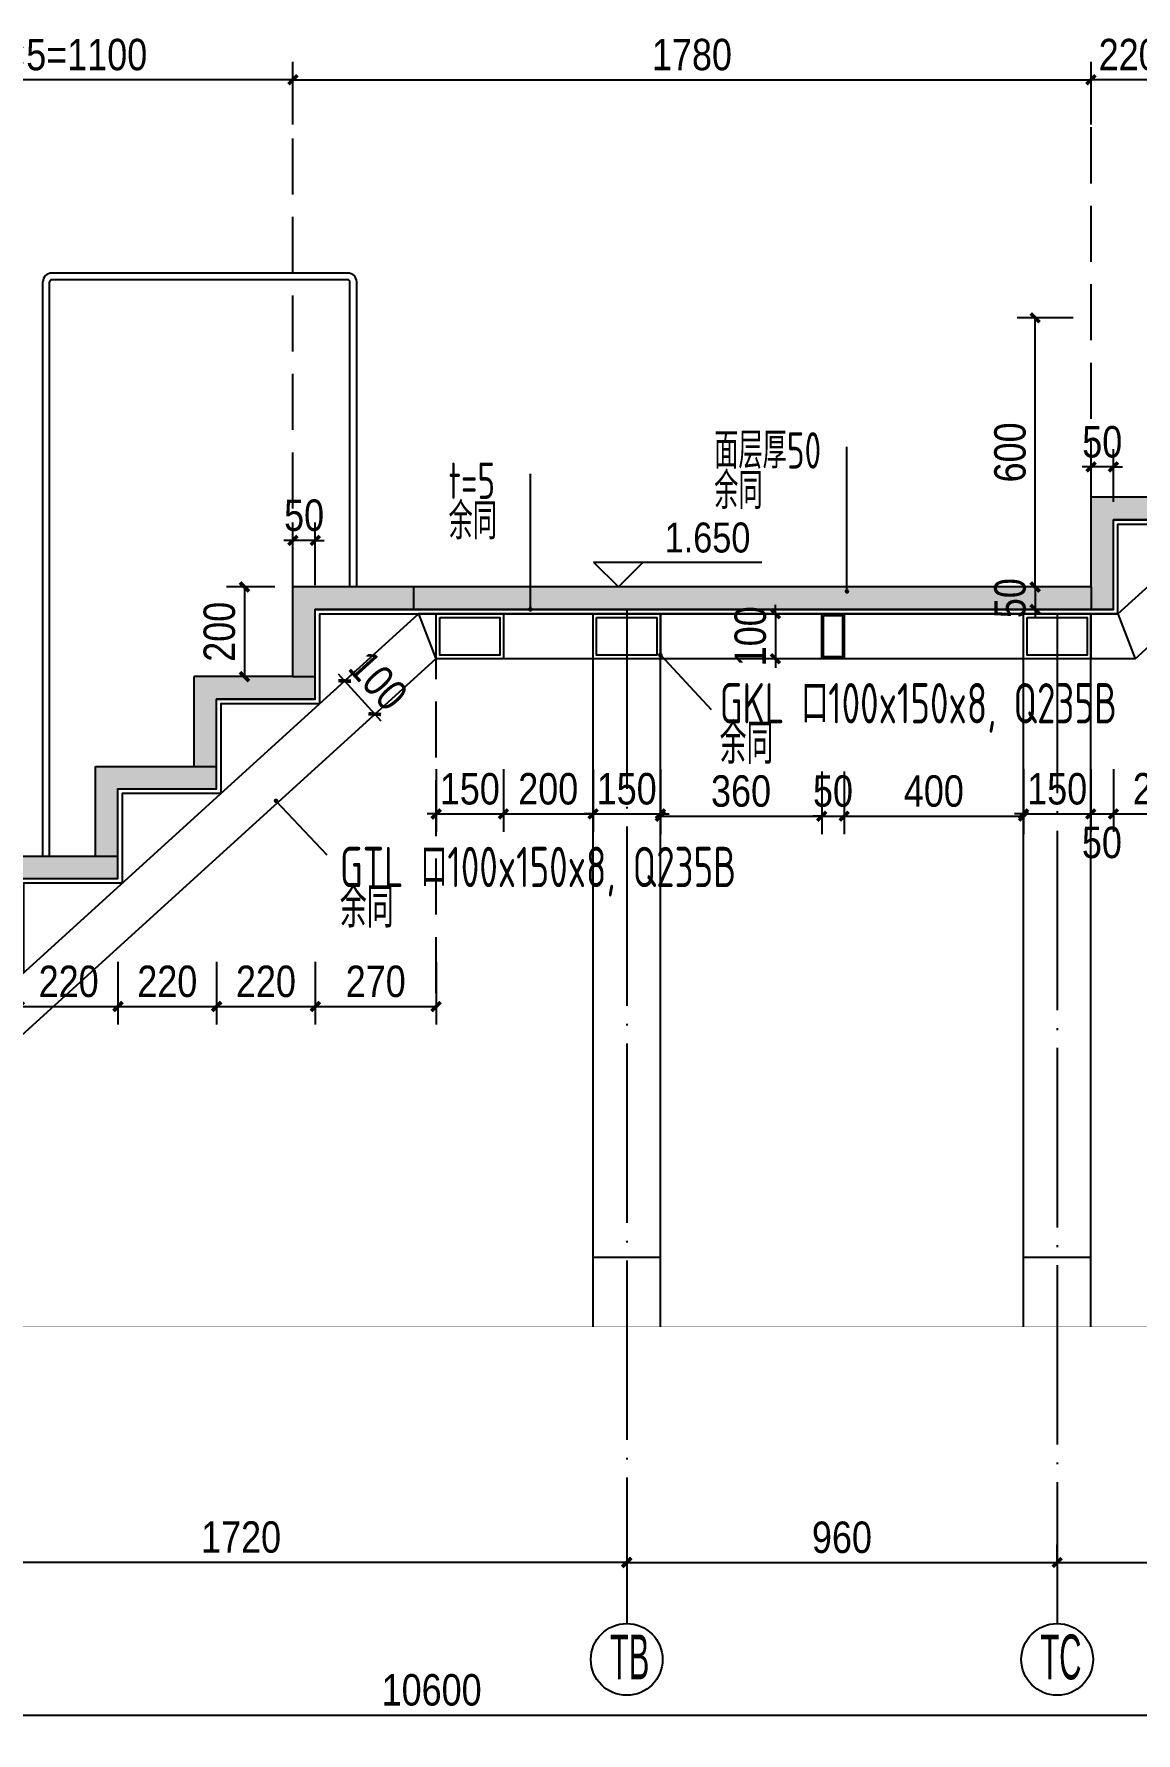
# Model space of a CAD drawing. Extents: x -40040 to 35635, y -182662 to -38118.
# Drawn here: x -2280 to 178, y -145521 to -141733 of the extents above; entities that cross this region are included whole.
import ezdxf

# ---------------------------------------------------------------- set-up
doc = ezdxf.new("R2010")
doc.units = 0
doc.header["$LTSCALE"] = 1000
doc.header["$MEASUREMENT"] = 0
doc.linetypes.add('DASH', pattern=[0.35, 0.25, -0.1])
doc.linetypes.add('DOTE', pattern=[2.42, 2, -0.2, 0.02, -0.2])
for name, color, linetype in [('A-ANNO-DIMS', 6, 'Continuous'), ('A-ANNO-NOTE', 4, 'Continuous'), ('A-DETL-144', 144, 'Continuous'), ('A-DETL-42', 42, 'Continuous'), ('A-FLOR-HRAL', 42, 'Continuous'), ('A-FURN-PATT-251', 251, 'Continuous'), ('A-SECT-005', 5, 'Continuous'), ('AXIS', 3, 'Continuous'), ('GL', 131, 'Continuous'), ('JC', 7, 'Continuous'), ('核对', 2, 'Continuous')]:
    doc.layers.add(name, color=color, linetype=linetype)
doc.styles.add('DIM_T3', font='ARIALN.TTF')
doc.styles.add('EN', font='ARIALN.TTF')
doc.styles.get("Standard").update_dxf_attribs({"font": 'tssdengs.shx', "width": 0.7, "bigfont": 'tssdchn.shx'})
doc.dimstyles.new('_TCH_ARCH&&20', dxfattribs={"dimtxt": 70, "dimasz": 20, "dimexe": 40, "dimexo": 40, "dimgap": 20, "dimtad": 1, "dimdec": 0, "dimzin": 0, "dimdsep": 46, "dimtxsty": 'DIM_T3', "dimblk": 'ARCHTICK', "dimcen": 0.09, "dimclrd": 6, "dimclre": 6, "dimclrt": 6, "dimazin": 2, "dimtfac": 1, "dimtdec": 0, "dimtix": 1, "dimtmove": 2, "dimatfit": 3, "dimfxl": 100, "dimfxlon": 1, "dimtolj": 1, "dimtzin": 0, "dimarcsym": 0})

# ---------------------------------------------------------------- blocks, each defined once
blk = doc.blocks.new('TAG-PLAN-ELEV')
blk.add_line((-1.66, 0), (9.6, 0))
for points in [[(-1.66, 0), (0, -1.66), (1.66, 0)], [(1.66, -1.66), (-1.66, -1.66)]]:
    blk.add_lwpolyline(points)
at = {"style": 'EN'}
for tag, p in [('LEVEL', (2.45, 0.65)), ('NAME', (2.45, -2.51))]:
    blk.add_attdef(tag, p, '', height=2, dxfattribs=at)
blk = doc.blocks.new('GL')
at = {"layer": 'GL'}
for points in [[(3983.1, -143039), (4133.1, -143039), (4133.1, -143139), (3983.1, -143139)], [(3991.1, -143047), (4125.1, -143047), (4125.1, -143131), (3991.1, -143131)]]:
    blk.add_lwpolyline(points, close=True, dxfattribs=at)
blk = doc.blocks.new('GL2')
at = {"layer": 'GL'}
for points in [[(4852.3, -142417), (4902.3, -142417), (4902.3, -142517), (4852.3, -142517)], [(4856.3, -142421), (4898.3, -142421), (4898.3, -142513), (4856.3, -142513)]]:
    blk.add_lwpolyline(points, close=True, dxfattribs=at)
blk = doc.blocks.new('_ArchTick')
at = {"color": 0, "linetype": 'ByBlock', "const_width": 0.4}
blk.add_lwpolyline([(-0.5, -0.5), (0.5, 0.5)], dxfattribs=at)
blk = doc.blocks.new('*D467')
at = {"layer": 'Defpoints', "color": 0, "transparency": 16777216}
for p in [(-2678.1, -144890.9), (-958.1, -144890.9), (-958.1, -145140.4)]:
    blk.add_point(p, dxfattribs=at)
at = {"layer": '核对', "color": 6, "lineweight": -2, "transparency": 16777216}
for p, q in [((-2678.1, -145040.4), (-2678.1, -145180.4)), ((-958.1, -145040.4), (-958.1, -145180.4)), ((-2678.1, -145140.4), (-958.1, -145140.4))]:
    blk.add_line(p, q, dxfattribs=at)
at = {"layer": '核对', "color": 6, "lineweight": -2, "transparency": 16777216, "xscale": 20, "yscale": 20, "zscale": 20, "rotation": 180}
blk.add_blockref('_ArchTick', (-2678.1, -145140.4), dxfattribs=at)
at = {"layer": '核对', "color": 6, "lineweight": -2, "transparency": 16777216, "xscale": 20, "yscale": 20, "zscale": 20}
blk.add_blockref('_ArchTick', (-958.1, -145140.4), dxfattribs=at)
at = {"layer": '核对', "color": 6, "transparency": 16777216, "insert": (-1818.1, -145084.7), "char_height": 70, "attachment_point": 5, "style": 'DIM_T3'}
blk.add_mtext('\\A1;1720', dxfattribs=at)
blk = doc.blocks.new('*D468')
at = {"layer": 'Defpoints', "color": 0, "transparency": 16777216}
for p in [(-958.1, -144792.4), (1.9, -145141), (1.9, -145141)]:
    blk.add_point(p, dxfattribs=at)
at = {"layer": '核对', "color": 6, "lineweight": -2, "transparency": 16777216}
for p, q in [((-958.1, -145041), (-958.1, -145181)), ((1.9, -145141), (1.9, -145101)), ((-958.1, -145141), (1.9, -145141))]:
    blk.add_line(p, q, dxfattribs=at)
at = {"layer": '核对', "color": 6, "lineweight": -2, "transparency": 16777216, "xscale": 20, "yscale": 20, "zscale": 20, "rotation": 180}
blk.add_blockref('_ArchTick', (-958.1, -145141), dxfattribs=at)
at = {"layer": '核对', "color": 6, "lineweight": -2, "transparency": 16777216, "xscale": 20, "yscale": 20, "zscale": 20}
blk.add_blockref('_ArchTick', (1.9, -145141), dxfattribs=at)
at = {"layer": '核对', "color": 6, "transparency": 16777216, "insert": (-478.1, -145085.3), "char_height": 70, "attachment_point": 5, "style": 'DIM_T3'}
blk.add_mtext('\\A1;960', dxfattribs=at)
blk = doc.blocks.new('*D469')
at = {"layer": 'Defpoints', "color": 0, "transparency": 16777216}
for p in [(1.9, -145141), (961.9, -145137), (961.9, -145141)]:
    blk.add_point(p, dxfattribs=at)
at = {"layer": '核对', "color": 6, "lineweight": -2, "transparency": 16777216}
for p, q in [((1.9, -145141), (1.9, -145101)), ((1.9, -145141), (961.9, -145141)), ((961.9, -145141), (961.9, -145181))]:
    blk.add_line(p, q, dxfattribs=at)
at = {"layer": '核对', "color": 6, "lineweight": -2, "transparency": 16777216, "xscale": 20, "yscale": 20, "zscale": 20, "rotation": 180}
blk.add_blockref('_ArchTick', (1.9, -145141), dxfattribs=at)
at = {"layer": '核对', "color": 6, "lineweight": -2, "transparency": 16777216, "xscale": 20, "yscale": 20, "zscale": 20}
blk.add_blockref('_ArchTick', (961.9, -145141), dxfattribs=at)
at = {"layer": '核对', "color": 6, "transparency": 16777216, "insert": (481.9, -145085.3), "char_height": 70, "attachment_point": 5, "style": 'DIM_T3'}
blk.add_mtext('\\A1;960', dxfattribs=at)
blk = doc.blocks.new('*D474')
at = {"layer": 'Defpoints', "color": 0, "transparency": 16777216}
for p in [(-6693.1, -144465.7), (3906.9, -144465.7), (3906.9, -145481.3)]:
    blk.add_point(p, dxfattribs=at)
at = {"layer": '核对', "color": 6, "lineweight": -2, "transparency": 16777216}
for p, q in [((-6693.1, -145381.3), (-6693.1, -145521.3)), ((3906.9, -145381.3), (3906.9, -145521.3)), ((-6693.1, -145481.3), (3906.9, -145481.3))]:
    blk.add_line(p, q, dxfattribs=at)
at = {"layer": '核对', "color": 6, "lineweight": -2, "transparency": 16777216, "xscale": 20, "yscale": 20, "zscale": 20, "rotation": 180}
blk.add_blockref('_ArchTick', (-6693.1, -145481.3), dxfattribs=at)
at = {"layer": '核对', "color": 6, "lineweight": -2, "transparency": 16777216, "xscale": 20, "yscale": 20, "zscale": 20}
blk.add_blockref('_ArchTick', (3906.9, -145481.3), dxfattribs=at)
at = {"layer": '核对', "color": 6, "transparency": 16777216, "insert": (-1393.1, -145425.5), "char_height": 70, "attachment_point": 5, "style": 'DIM_T3'}
blk.add_mtext('\\A1;10600', dxfattribs=at)
blk = doc.blocks.new('*D477')
at = {"layer": 'Defpoints', "color": 0, "transparency": 16777216}
for p in [(-2802.6, -141834.7), (-2802.6, -142965.7), (-1702.6, -142965.7)]:
    blk.add_point(p, dxfattribs=at)
at = {"layer": '核对', "color": 6, "lineweight": -2, "transparency": 16777216}
for p, q in [((-2802.6, -141934.7), (-2802.6, -141794.7)), ((-1702.6, -141934.7), (-1702.6, -141794.7)), ((-1702.6, -141834.7), (-2802.6, -141834.7))]:
    blk.add_line(p, q, dxfattribs=at)
at = {"layer": '核对', "color": 6, "lineweight": -2, "transparency": 16777216, "xscale": 20, "yscale": 20, "zscale": 20, "rotation": 180}
blk.add_blockref('_ArchTick', (-2802.6, -141834.7), dxfattribs=at)
at = {"layer": '核对', "color": 6, "lineweight": -2, "transparency": 16777216, "xscale": 20, "yscale": 20, "zscale": 20}
blk.add_blockref('_ArchTick', (-1702.6, -141834.7), dxfattribs=at)
at = {"layer": '核对', "color": 6, "transparency": 16777216, "insert": (-2252.6, -141779), "char_height": 70, "attachment_point": 5, "style": 'DIM_T3'}
blk.add_mtext('\\A1;220×5=1100', dxfattribs=at)
blk = doc.blocks.new('*D478')
at = {"layer": 'Defpoints', "color": 0, "transparency": 16777216}
for p in [(77.4, -141834.7), (-1702.6, -142965.7), (77.4, -142965.7)]:
    blk.add_point(p, dxfattribs=at)
at = {"layer": '核对', "color": 6, "lineweight": -2, "transparency": 16777216}
for p, q in [((-1702.6, -141934.7), (-1702.6, -141794.7)), ((77.4, -141934.7), (77.4, -141794.7)), ((-1702.6, -141834.7), (77.4, -141834.7))]:
    blk.add_line(p, q, dxfattribs=at)
at = {"layer": '核对', "color": 6, "lineweight": -2, "transparency": 16777216, "xscale": 20, "yscale": 20, "zscale": 20, "rotation": 180}
blk.add_blockref('_ArchTick', (-1702.6, -141834.7), dxfattribs=at)
at = {"layer": '核对', "color": 6, "lineweight": -2, "transparency": 16777216, "xscale": 20, "yscale": 20, "zscale": 20}
blk.add_blockref('_ArchTick', (77.4, -141834.7), dxfattribs=at)
at = {"layer": '核对', "color": 6, "transparency": 16777216, "insert": (-812.6, -141779), "char_height": 70, "attachment_point": 5, "style": 'DIM_T3'}
blk.add_mtext('\\A1;1780', dxfattribs=at)
blk = doc.blocks.new('*D479')
at = {"layer": 'Defpoints', "color": 0, "transparency": 16777216}
for p in [(77.4, -141834.7), (517.4, -142365.7), (77.4, -142765.7)]:
    blk.add_point(p, dxfattribs=at)
at = {"layer": '核对', "color": 6, "lineweight": -2, "transparency": 16777216}
for p, q in [((77.4, -141934.7), (77.4, -141794.7)), ((517.4, -141934.7), (517.4, -141794.7)), ((517.4, -141834.7), (77.4, -141834.7))]:
    blk.add_line(p, q, dxfattribs=at)
at = {"layer": '核对', "color": 6, "lineweight": -2, "transparency": 16777216, "xscale": 20, "yscale": 20, "zscale": 20, "rotation": 180}
blk.add_blockref('_ArchTick', (77.4, -141834.7), dxfattribs=at)
at = {"layer": '核对', "color": 6, "lineweight": -2, "transparency": 16777216, "xscale": 20, "yscale": 20, "zscale": 20}
blk.add_blockref('_ArchTick', (517.4, -141834.7), dxfattribs=at)
at = {"layer": '核对', "color": 6, "transparency": 16777216, "insert": (297.4, -141779), "char_height": 70, "attachment_point": 5, "style": 'DIM_T3'}
blk.add_mtext('\\A1;220×2=440', dxfattribs=at)
blk = doc.blocks.new('*D483')
at = {"layer": 'Defpoints', "color": 0, "transparency": 16777216}
for p in [(-1642.6, -143225.7), (-1519.9, -143249.3), (-1575.3, -143299.7)]:
    blk.add_point(p, dxfattribs=at)
at = {"layer": '核对', "color": 6, "lineweight": -2, "transparency": 16777216}
for p, q in [((-1613, -143198.8), (-1557.6, -143148.4)), ((-1587.1, -143175.3), (-1600.6, -143160.5)), ((-1587.1, -143175.3), (-1519.9, -143249.3)), ((-1545.7, -143272.8), (-1490.3, -143222.4)), ((-1519.9, -143249.3), (-1506.4, -143264.1))]:
    blk.add_line(p, q, dxfattribs=at)
at = {"layer": '核对', "color": 6, "lineweight": -2, "transparency": 16777216, "xscale": 20, "yscale": 20, "zscale": 20}
for p, rotation in [((-1587.1, -143175.3), 312.2736890061016), ((-1519.9, -143249.3), 132.2736890061016)]:
    blk.add_blockref('_ArchTick', p, dxfattribs=dict(at, rotation=rotation))
at = {"layer": '核对', "color": 6, "transparency": 16777216, "insert": (-1512.3, -143174.8), "char_height": 70, "attachment_point": 5, "rotation": 312.2737, "style": 'DIM_T3'}
blk.add_mtext('\\A1;100', dxfattribs=at)
blk = doc.blocks.new('*D486')
at = {"layer": 'Defpoints', "color": 0, "transparency": 16777216}
for p in [(-473.1, -143025.7), (-626.5, -143125.7), (-473.1, -143125.7)]:
    blk.add_point(p, dxfattribs=at)
at = {"layer": '核对', "color": 6, "lineweight": -2, "transparency": 16777216}
for p, q in [((-626.5, -143025.7), (-626.5, -143005.7)), ((-526.5, -143025.7), (-666.5, -143025.7)), ((-626.5, -143025.7), (-626.5, -143125.7)), ((-526.5, -143125.7), (-666.5, -143125.7)), ((-626.5, -143125.7), (-626.5, -143145.7))]:
    blk.add_line(p, q, dxfattribs=at)
at = {"layer": '核对', "color": 6, "lineweight": -2, "transparency": 16777216, "xscale": 20, "yscale": 20, "zscale": 20}
for p, rotation in [((-626.5, -143025.7), 270), ((-626.5, -143125.7), 90)]:
    blk.add_blockref('_ArchTick', p, dxfattribs=dict(at, rotation=rotation))
at = {"layer": '核对', "color": 6, "transparency": 16777216, "insert": (-682.2, -143075.7), "char_height": 70, "attachment_point": 5, "rotation": 90, "style": 'DIM_T3'}
blk.add_mtext('\\A1;100', dxfattribs=at)
blk = doc.blocks.new('*D490')
at = {"layer": 'Defpoints', "color": 0, "transparency": 16777216}
for p in [(-2993.7, -142965.7), (-1702.6, -142965.7), (-2802.6, -143965.7)]:
    blk.add_point(p, dxfattribs=at)
at = {"layer": '核对', "color": 6, "lineweight": -2, "transparency": 16777216}
for p, q in [((-2893.7, -142965.7), (-3033.7, -142965.7)), ((-2993.7, -143965.7), (-2993.7, -142965.7)), ((-2893.7, -143965.7), (-3033.7, -143965.7))]:
    blk.add_line(p, q, dxfattribs=at)
at = {"layer": '核对', "color": 6, "lineweight": -2, "transparency": 16777216, "xscale": 20, "yscale": 20, "zscale": 20}
for p, rotation in [((-2993.7, -142965.7), 90), ((-2993.7, -143965.7), 270)]:
    blk.add_blockref('_ArchTick', p, dxfattribs=dict(at, rotation=rotation))
at = {"layer": '核对', "color": 6, "transparency": 16777216, "insert": (-3049.5, -143465.7), "char_height": 70, "attachment_point": 5, "rotation": 90, "style": 'DIM_T3'}
blk.add_mtext('\\A1;1000', dxfattribs=at)
blk = doc.blocks.new('*D494')
at = {"layer": 'Defpoints', "color": 0, "transparency": 16777216}
for p in [(-2092.6, -143615.7), (-2312.6, -143815.7), (-2092.6, -143901.3)]:
    blk.add_point(p, dxfattribs=at)
at = {"layer": '核对', "color": 6, "lineweight": -2, "transparency": 16777216}
for p, q in [((-2092.6, -143801.3), (-2092.6, -143941.3)), ((-2312.6, -143855.7), (-2312.6, -143941.3)), ((-2312.6, -143901.3), (-2092.6, -143901.3))]:
    blk.add_line(p, q, dxfattribs=at)
at = {"layer": '核对', "color": 6, "lineweight": -2, "transparency": 16777216, "xscale": 20, "yscale": 20, "zscale": 20, "rotation": 180}
blk.add_blockref('_ArchTick', (-2312.6, -143901.3), dxfattribs=at)
at = {"layer": '核对', "color": 6, "lineweight": -2, "transparency": 16777216, "xscale": 20, "yscale": 20, "zscale": 20}
blk.add_blockref('_ArchTick', (-2092.6, -143901.3), dxfattribs=at)
at = {"layer": '核对', "color": 6, "transparency": 16777216, "insert": (-2202.6, -143845.6), "char_height": 70, "attachment_point": 5, "style": 'DIM_T3'}
blk.add_mtext('\\A1;220', dxfattribs=at)
blk = doc.blocks.new('*D495')
at = {"layer": 'Defpoints', "color": 0, "transparency": 16777216}
for p in [(-1872.6, -143415.7), (-2092.6, -143615.7), (-1872.6, -143901.3)]:
    blk.add_point(p, dxfattribs=at)
at = {"layer": '核对', "color": 6, "lineweight": -2, "transparency": 16777216}
for p, q in [((-2092.6, -143801.3), (-2092.6, -143941.3)), ((-1872.6, -143801.3), (-1872.6, -143941.3)), ((-2092.6, -143901.3), (-1872.6, -143901.3))]:
    blk.add_line(p, q, dxfattribs=at)
at = {"layer": '核对', "color": 6, "lineweight": -2, "transparency": 16777216, "xscale": 20, "yscale": 20, "zscale": 20, "rotation": 180}
blk.add_blockref('_ArchTick', (-2092.6, -143901.3), dxfattribs=at)
at = {"layer": '核对', "color": 6, "lineweight": -2, "transparency": 16777216, "xscale": 20, "yscale": 20, "zscale": 20}
blk.add_blockref('_ArchTick', (-1872.6, -143901.3), dxfattribs=at)
at = {"layer": '核对', "color": 6, "transparency": 16777216, "insert": (-1982.6, -143845.6), "char_height": 70, "attachment_point": 5, "style": 'DIM_T3'}
blk.add_mtext('\\A1;220', dxfattribs=at)
blk = doc.blocks.new('*D496')
at = {"layer": 'Defpoints', "color": 0, "transparency": 16777216}
for p in [(-1652.6, -143215.7), (-1872.6, -143415.7), (-1652.6, -143901.3)]:
    blk.add_point(p, dxfattribs=at)
at = {"layer": '核对', "color": 6, "lineweight": -2, "transparency": 16777216}
for p, q in [((-1872.6, -143801.3), (-1872.6, -143941.3)), ((-1652.6, -143801.3), (-1652.6, -143941.3)), ((-1872.6, -143901.3), (-1652.6, -143901.3))]:
    blk.add_line(p, q, dxfattribs=at)
at = {"layer": '核对', "color": 6, "lineweight": -2, "transparency": 16777216, "xscale": 20, "yscale": 20, "zscale": 20, "rotation": 180}
blk.add_blockref('_ArchTick', (-1872.6, -143901.3), dxfattribs=at)
at = {"layer": '核对', "color": 6, "lineweight": -2, "transparency": 16777216, "xscale": 20, "yscale": 20, "zscale": 20}
blk.add_blockref('_ArchTick', (-1652.6, -143901.3), dxfattribs=at)
at = {"layer": '核对', "color": 6, "transparency": 16777216, "insert": (-1762.6, -143845.6), "char_height": 70, "attachment_point": 5, "style": 'DIM_T3'}
blk.add_mtext('\\A1;220', dxfattribs=at)
blk = doc.blocks.new('*D497')
at = {"layer": 'Defpoints', "color": 0, "transparency": 16777216}
for p in [(-1652.6, -143015.7), (-1383.1, -143025.7), (-1383.1, -143901.3)]:
    blk.add_point(p, dxfattribs=at)
at = {"layer": '核对', "color": 6, "lineweight": -2, "transparency": 16777216}
for p, q in [((-1652.6, -143801.3), (-1652.6, -143941.3)), ((-1383.1, -143801.3), (-1383.1, -143941.3)), ((-1652.6, -143901.3), (-1383.1, -143901.3))]:
    blk.add_line(p, q, dxfattribs=at)
at = {"layer": '核对', "color": 6, "lineweight": -2, "transparency": 16777216, "xscale": 20, "yscale": 20, "zscale": 20, "rotation": 180}
blk.add_blockref('_ArchTick', (-1652.6, -143901.3), dxfattribs=at)
at = {"layer": '核对', "color": 6, "lineweight": -2, "transparency": 16777216, "xscale": 20, "yscale": 20, "zscale": 20}
blk.add_blockref('_ArchTick', (-1383.1, -143901.3), dxfattribs=at)
at = {"layer": '核对', "color": 6, "transparency": 16777216, "insert": (-1517.8, -143845.6), "char_height": 70, "attachment_point": 5, "style": 'DIM_T3'}
blk.add_mtext('\\A1;270', dxfattribs=at)
blk = doc.blocks.new('*D499')
at = {"layer": 'Defpoints', "color": 0, "transparency": 16777216}
for p in [(-1702.6, -142965.7), (-1810.5, -143165.7), (-1702.6, -143165.7)]:
    blk.add_point(p, dxfattribs=at)
at = {"layer": '核对', "color": 6, "lineweight": -2, "transparency": 16777216}
for p, q in [((-1742.6, -142965.7), (-1850.5, -142965.7)), ((-1810.5, -142965.7), (-1810.5, -143165.7)), ((-1742.6, -143165.7), (-1850.5, -143165.7))]:
    blk.add_line(p, q, dxfattribs=at)
at = {"layer": '核对', "color": 6, "lineweight": -2, "transparency": 16777216, "xscale": 20, "yscale": 20, "zscale": 20}
for p, rotation in [((-1810.5, -142965.7), 90), ((-1810.5, -143165.7), 270)]:
    blk.add_blockref('_ArchTick', p, dxfattribs=dict(at, rotation=rotation))
at = {"layer": '核对', "color": 6, "transparency": 16777216, "insert": (-1866.2, -143065.7), "char_height": 70, "attachment_point": 5, "rotation": 90, "style": 'DIM_T3'}
blk.add_mtext('\\A1;200', dxfattribs=at)
blk = doc.blocks.new('*D500')
at = {"layer": 'Defpoints', "color": 0, "transparency": 16777216}
for p in [(-1702.6, -142861.9), (-1702.6, -143015.7), (-1652.6, -143015.7)]:
    blk.add_point(p, dxfattribs=at)
at = {"layer": '核对', "color": 6, "lineweight": -2, "transparency": 16777216}
for p, q in [((-1702.6, -142961.9), (-1702.6, -142821.9)), ((-1652.6, -142961.9), (-1652.6, -142821.9)), ((-1702.6, -142861.9), (-1722.6, -142861.9)), ((-1652.6, -142861.9), (-1702.6, -142861.9)), ((-1652.6, -142861.9), (-1632.6, -142861.9))]:
    blk.add_line(p, q, dxfattribs=at)
at = {"layer": '核对', "color": 6, "lineweight": -2, "transparency": 16777216, "xscale": 20, "yscale": 20, "zscale": 20}
blk.add_blockref('_ArchTick', (-1702.6, -142861.9), dxfattribs=at)
at = {"layer": '核对', "color": 6, "lineweight": -2, "transparency": 16777216, "xscale": 20, "yscale": 20, "zscale": 20, "rotation": 180}
blk.add_blockref('_ArchTick', (-1652.6, -142861.9), dxfattribs=at)
at = {"layer": '核对', "color": 6, "transparency": 16777216, "insert": (-1677.6, -142806.2), "char_height": 70, "attachment_point": 5, "style": 'DIM_T3'}
blk.add_mtext('\\A1;50', dxfattribs=at)
blk = doc.blocks.new('*D501')
at = {"layer": 'Defpoints', "color": 0, "transparency": 16777216}
for p in [(77.4, -142698.2), (77.4, -142815.7), (127.4, -142815.7)]:
    blk.add_point(p, dxfattribs=at)
at = {"layer": '核对', "color": 6, "lineweight": -2, "transparency": 16777216}
for p, q in [((77.4, -142775.7), (77.4, -142658.2)), ((127.4, -142775.7), (127.4, -142658.2)), ((77.4, -142698.2), (57.4, -142698.2)), ((127.4, -142698.2), (77.4, -142698.2)), ((127.4, -142698.2), (147.4, -142698.2))]:
    blk.add_line(p, q, dxfattribs=at)
at = {"layer": '核对', "color": 6, "lineweight": -2, "transparency": 16777216, "xscale": 20, "yscale": 20, "zscale": 20}
blk.add_blockref('_ArchTick', (77.4, -142698.2), dxfattribs=at)
at = {"layer": '核对', "color": 6, "lineweight": -2, "transparency": 16777216, "xscale": 20, "yscale": 20, "zscale": 20, "rotation": 180}
blk.add_blockref('_ArchTick', (127.4, -142698.2), dxfattribs=at)
at = {"layer": '核对', "color": 6, "transparency": 16777216, "insert": (102.4, -142642.5), "char_height": 70, "attachment_point": 5, "style": 'DIM_T3'}
blk.add_mtext('\\A1;50', dxfattribs=at)
blk = doc.blocks.new('*D505')
at = {"layer": 'Defpoints', "color": 0, "transparency": 16777216}
for p in [(-47.3, -142365.7), (77.4, -142365.7), (77.4, -142965.7)]:
    blk.add_point(p, dxfattribs=at)
at = {"layer": '核对', "color": 6, "lineweight": -2, "transparency": 16777216}
for p, q in [((37.4, -142365.7), (-87.3, -142365.7)), ((-47.3, -142965.7), (-47.3, -142365.7)), ((37.4, -142965.7), (-87.3, -142965.7))]:
    blk.add_line(p, q, dxfattribs=at)
at = {"layer": '核对', "color": 6, "lineweight": -2, "transparency": 16777216, "xscale": 20, "yscale": 20, "zscale": 20}
for p, rotation in [((-47.3, -142365.7), 90), ((-47.3, -142965.7), 270)]:
    blk.add_blockref('_ArchTick', p, dxfattribs=dict(at, rotation=rotation))
at = {"layer": '核对', "color": 6, "transparency": 16777216, "insert": (-103, -142665.7), "char_height": 70, "attachment_point": 5, "rotation": 90, "style": 'DIM_T3'}
blk.add_mtext('\\A1;600', dxfattribs=at)
blk = doc.blocks.new('*D506')
at = {"layer": 'Defpoints', "color": 0, "transparency": 16777216}
for p in [(77.4, -142965.7), (-47.3, -143015.7), (77.4, -143015.7)]:
    blk.add_point(p, dxfattribs=at)
at = {"layer": '核对', "color": 6, "lineweight": -2, "transparency": 16777216}
for p, q in [((37.4, -142965.7), (-87.3, -142965.7)), ((-47.3, -142965.7), (-47.3, -142945.7)), ((-47.3, -142965.7), (-47.3, -143015.7)), ((37.4, -143015.7), (-87.3, -143015.7)), ((-47.3, -143015.7), (-47.3, -143035.7))]:
    blk.add_line(p, q, dxfattribs=at)
at = {"layer": '核对', "color": 6, "lineweight": -2, "transparency": 16777216, "xscale": 20, "yscale": 20, "zscale": 20}
for p, rotation in [((-47.3, -142965.7), 270), ((-47.3, -143015.7), 90)]:
    blk.add_blockref('_ArchTick', p, dxfattribs=dict(at, rotation=rotation))
at = {"layer": '核对', "color": 6, "transparency": 16777216, "insert": (-103, -142990.7), "char_height": 70, "attachment_point": 5, "rotation": 90, "style": 'DIM_T3'}
blk.add_mtext('\\A1;50', dxfattribs=at)
blk = doc.blocks.new('*D511')
at = {"layer": 'Defpoints', "color": 0, "transparency": 16777216}
for p in [(-1382.9, -143125.7), (-1233.1, -143125.7), (-1233.1, -143471.9)]:
    blk.add_point(p, dxfattribs=at)
at = {"layer": '核对', "color": 6, "lineweight": -2, "transparency": 16777216}
for p, q in [((-1382.9, -143371.9), (-1382.9, -143511.9)), ((-1233.1, -143371.9), (-1233.1, -143511.9)), ((-1382.9, -143471.9), (-1402.9, -143471.9)), ((-1382.9, -143471.9), (-1233.1, -143471.9)), ((-1233.1, -143471.9), (-1213.1, -143471.9))]:
    blk.add_line(p, q, dxfattribs=at)
at = {"layer": '核对', "color": 6, "lineweight": -2, "transparency": 16777216, "xscale": 20, "yscale": 20, "zscale": 20}
blk.add_blockref('_ArchTick', (-1382.9, -143471.9), dxfattribs=at)
at = {"layer": '核对', "color": 6, "lineweight": -2, "transparency": 16777216, "xscale": 20, "yscale": 20, "zscale": 20, "rotation": 180}
blk.add_blockref('_ArchTick', (-1233.1, -143471.9), dxfattribs=at)
at = {"layer": '核对', "color": 6, "transparency": 16777216, "insert": (-1308, -143416.2), "char_height": 70, "attachment_point": 5, "style": 'DIM_T3'}
blk.add_mtext('\\A1;150', dxfattribs=at)
blk = doc.blocks.new('*D512')
at = {"layer": 'Defpoints', "color": 0, "transparency": 16777216}
for p in [(-1233.1, -143125.7), (-1033.1, -143125.7), (-1033.1, -143471.9)]:
    blk.add_point(p, dxfattribs=at)
at = {"layer": '核对', "color": 6, "lineweight": -2, "transparency": 16777216}
for p, q in [((-1233.1, -143371.9), (-1233.1, -143511.9)), ((-1033.1, -143371.9), (-1033.1, -143511.9)), ((-1233.1, -143471.9), (-1033.1, -143471.9))]:
    blk.add_line(p, q, dxfattribs=at)
at = {"layer": '核对', "color": 6, "lineweight": -2, "transparency": 16777216, "xscale": 20, "yscale": 20, "zscale": 20, "rotation": 180}
blk.add_blockref('_ArchTick', (-1233.1, -143471.9), dxfattribs=at)
at = {"layer": '核对', "color": 6, "lineweight": -2, "transparency": 16777216, "xscale": 20, "yscale": 20, "zscale": 20}
blk.add_blockref('_ArchTick', (-1033.1, -143471.9), dxfattribs=at)
at = {"layer": '核对', "color": 6, "transparency": 16777216, "insert": (-1133.1, -143416.2), "char_height": 70, "attachment_point": 5, "style": 'DIM_T3'}
blk.add_mtext('\\A1;200', dxfattribs=at)
blk = doc.blocks.new('*D513')
at = {"layer": 'Defpoints', "color": 0, "transparency": 16777216}
for p in [(-1033.1, -143121.1), (-883.1, -143125.7), (-883.1, -143471.9)]:
    blk.add_point(p, dxfattribs=at)
at = {"layer": '核对', "color": 6, "lineweight": -2, "transparency": 16777216}
for p, q in [((-1033.1, -143371.9), (-1033.1, -143511.9)), ((-883.1, -143371.9), (-883.1, -143511.9)), ((-1033.1, -143471.9), (-1053.1, -143471.9)), ((-1033.1, -143471.9), (-883.1, -143471.9)), ((-883.1, -143471.9), (-863.1, -143471.9))]:
    blk.add_line(p, q, dxfattribs=at)
at = {"layer": '核对', "color": 6, "lineweight": -2, "transparency": 16777216, "xscale": 20, "yscale": 20, "zscale": 20}
blk.add_blockref('_ArchTick', (-1033.1, -143471.9), dxfattribs=at)
at = {"layer": '核对', "color": 6, "lineweight": -2, "transparency": 16777216, "xscale": 20, "yscale": 20, "zscale": 20, "rotation": 180}
blk.add_blockref('_ArchTick', (-883.1, -143471.9), dxfattribs=at)
at = {"layer": '核对', "color": 6, "transparency": 16777216, "insert": (-958.1, -143416.2), "char_height": 70, "attachment_point": 5, "style": 'DIM_T3'}
blk.add_mtext('\\A1;150', dxfattribs=at)
blk = doc.blocks.new('*D514')
at = {"layer": 'Defpoints', "color": 0, "transparency": 16777216}
for p in [(-883.1, -143117.4), (-523.1, -143125.7), (-523.1, -143476.9)]:
    blk.add_point(p, dxfattribs=at)
at = {"layer": '核对', "color": 6, "lineweight": -2, "transparency": 16777216}
for p, q in [((-883.1, -143376.9), (-883.1, -143516.9)), ((-523.1, -143376.9), (-523.1, -143516.9)), ((-883.1, -143476.9), (-523.1, -143476.9))]:
    blk.add_line(p, q, dxfattribs=at)
at = {"layer": '核对', "color": 6, "lineweight": -2, "transparency": 16777216, "xscale": 20, "yscale": 20, "zscale": 20, "rotation": 180}
blk.add_blockref('_ArchTick', (-883.1, -143476.9), dxfattribs=at)
at = {"layer": '核对', "color": 6, "lineweight": -2, "transparency": 16777216, "xscale": 20, "yscale": 20, "zscale": 20}
blk.add_blockref('_ArchTick', (-523.1, -143476.9), dxfattribs=at)
at = {"layer": '核对', "color": 6, "transparency": 16777216, "insert": (-703.1, -143421.2), "char_height": 70, "attachment_point": 5, "style": 'DIM_T3'}
blk.add_mtext('\\A1;360', dxfattribs=at)
blk = doc.blocks.new('*D515')
at = {"layer": 'Defpoints', "color": 0, "transparency": 16777216}
for p in [(-523.1, -143125.7), (-473.1, -143125.7), (-473.1, -143476.9)]:
    blk.add_point(p, dxfattribs=at)
at = {"layer": '核对', "color": 6, "lineweight": -2, "transparency": 16777216}
for p, q in [((-523.1, -143376.9), (-523.1, -143516.9)), ((-473.1, -143376.9), (-473.1, -143516.9)), ((-523.1, -143476.9), (-543.1, -143476.9)), ((-523.1, -143476.9), (-473.1, -143476.9)), ((-473.1, -143476.9), (-453.1, -143476.9))]:
    blk.add_line(p, q, dxfattribs=at)
at = {"layer": '核对', "color": 6, "lineweight": -2, "transparency": 16777216, "xscale": 20, "yscale": 20, "zscale": 20}
blk.add_blockref('_ArchTick', (-523.1, -143476.9), dxfattribs=at)
at = {"layer": '核对', "color": 6, "lineweight": -2, "transparency": 16777216, "xscale": 20, "yscale": 20, "zscale": 20, "rotation": 180}
blk.add_blockref('_ArchTick', (-473.1, -143476.9), dxfattribs=at)
at = {"layer": '核对', "color": 6, "transparency": 16777216, "insert": (-498.1, -143421.2), "char_height": 70, "attachment_point": 5, "style": 'DIM_T3'}
blk.add_mtext('\\A1;50', dxfattribs=at)
blk = doc.blocks.new('*D516')
at = {"layer": 'Defpoints', "color": 0, "transparency": 16777216}
for p in [(-473.1, -143125.7), (-73.1, -143120.7), (-73.1, -143476.9)]:
    blk.add_point(p, dxfattribs=at)
at = {"layer": '核对', "color": 6, "lineweight": -2, "transparency": 16777216}
for p, q in [((-473.1, -143376.9), (-473.1, -143516.9)), ((-73.1, -143376.9), (-73.1, -143516.9)), ((-473.1, -143476.9), (-73.1, -143476.9))]:
    blk.add_line(p, q, dxfattribs=at)
at = {"layer": '核对', "color": 6, "lineweight": -2, "transparency": 16777216, "xscale": 20, "yscale": 20, "zscale": 20, "rotation": 180}
blk.add_blockref('_ArchTick', (-473.1, -143476.9), dxfattribs=at)
at = {"layer": '核对', "color": 6, "lineweight": -2, "transparency": 16777216, "xscale": 20, "yscale": 20, "zscale": 20}
blk.add_blockref('_ArchTick', (-73.1, -143476.9), dxfattribs=at)
at = {"layer": '核对', "color": 6, "transparency": 16777216, "insert": (-273.1, -143421.2), "char_height": 70, "attachment_point": 5, "style": 'DIM_T3'}
blk.add_mtext('\\A1;400', dxfattribs=at)
blk = doc.blocks.new('*D517')
at = {"layer": 'Defpoints', "color": 0, "transparency": 16777216}
for p in [(-73.1, -143120.7), (76.9, -143120.7), (76.9, -143471.9)]:
    blk.add_point(p, dxfattribs=at)
at = {"layer": '核对', "color": 6, "lineweight": -2, "transparency": 16777216}
for p, q in [((-73.1, -143371.9), (-73.1, -143511.9)), ((76.9, -143371.9), (76.9, -143511.9)), ((-73.1, -143471.9), (-93.1, -143471.9)), ((-73.1, -143471.9), (76.9, -143471.9)), ((76.9, -143471.9), (96.9, -143471.9))]:
    blk.add_line(p, q, dxfattribs=at)
at = {"layer": '核对', "color": 6, "lineweight": -2, "transparency": 16777216, "xscale": 20, "yscale": 20, "zscale": 20}
blk.add_blockref('_ArchTick', (-73.1, -143471.9), dxfattribs=at)
at = {"layer": '核对', "color": 6, "lineweight": -2, "transparency": 16777216, "xscale": 20, "yscale": 20, "zscale": 20, "rotation": 180}
blk.add_blockref('_ArchTick', (76.9, -143471.9), dxfattribs=at)
at = {"layer": '核对', "color": 6, "transparency": 16777216, "insert": (1.9, -143416.2), "char_height": 70, "attachment_point": 5, "style": 'DIM_T3'}
blk.add_mtext('\\A1;150', dxfattribs=at)
blk = doc.blocks.new('*D518')
at = {"layer": 'Defpoints', "color": 0, "transparency": 16777216}
for p in [(127.4, -143015.7), (76.9, -143120.7), (127.4, -143471.9)]:
    blk.add_point(p, dxfattribs=at)
at = {"layer": '核对', "color": 6, "lineweight": -2, "transparency": 16777216}
for p, q in [((76.9, -143371.9), (76.9, -143511.9)), ((127.4, -143371.9), (127.4, -143511.9)), ((76.9, -143471.9), (127.4, -143471.9))]:
    blk.add_line(p, q, dxfattribs=at)
at = {"layer": '核对', "color": 6, "lineweight": -2, "transparency": 16777216, "xscale": 20, "yscale": 20, "zscale": 20, "rotation": 180}
blk.add_blockref('_ArchTick', (76.9, -143471.9), dxfattribs=at)
at = {"layer": '核对', "color": 6, "lineweight": -2, "transparency": 16777216, "xscale": 20, "yscale": 20, "zscale": 20}
blk.add_blockref('_ArchTick', (127.4, -143471.9), dxfattribs=at)
at = {"layer": '核对', "color": 6, "transparency": 16777216, "insert": (101.7, -143535.8), "char_height": 70, "attachment_point": 5, "style": 'DIM_T3'}
blk.add_mtext('\\A1;50', dxfattribs=at)
blk = doc.blocks.new('*D519')
at = {"layer": 'Defpoints', "color": 0, "transparency": 16777216}
for p in [(347.4, -142815.7), (127.4, -143015.7), (347.4, -143471.9)]:
    blk.add_point(p, dxfattribs=at)
at = {"layer": '核对', "color": 6, "lineweight": -2, "transparency": 16777216}
for p, q in [((127.4, -143371.9), (127.4, -143511.9)), ((347.4, -143371.9), (347.4, -143511.9)), ((127.4, -143471.9), (347.4, -143471.9))]:
    blk.add_line(p, q, dxfattribs=at)
at = {"layer": '核对', "color": 6, "lineweight": -2, "transparency": 16777216, "xscale": 20, "yscale": 20, "zscale": 20, "rotation": 180}
blk.add_blockref('_ArchTick', (127.4, -143471.9), dxfattribs=at)
at = {"layer": '核对', "color": 6, "lineweight": -2, "transparency": 16777216, "xscale": 20, "yscale": 20, "zscale": 20}
blk.add_blockref('_ArchTick', (347.4, -143471.9), dxfattribs=at)
at = {"layer": '核对', "color": 6, "transparency": 16777216, "insert": (237.4, -143416.2), "char_height": 70, "attachment_point": 5, "style": 'DIM_T3'}
blk.add_mtext('\\A1;220', dxfattribs=at)

msp = doc.modelspace()

# ---------------------------------------------------------------- hatches: boundary and pattern name
at = {"layer": 'A-FURN-PATT-251'}
h = msp.add_hatch(dxfattribs=at)
h.set_pattern_fill('ANSI33', color=256, scale=10)
h.set_pattern_definition([(45, (11309.06, -57869.92), (-22.45064, 22.45064), []), (45, (11331.51, -57869.92), (-22.45064, 22.45064), [15.875, -7.9375])])
h.paths.add_polyline_path([(-2802.6, -144165.7), (-2752.6, -144165.7), (-2752.6, -144015.7), (-2532.6, -144015.7), (-2532.6, -143815.7), (-2312.6, -143815.7), (-2312.6, -143615.7), (-2092.6, -143615.7), (-2092.6, -143415.7), (-1872.6, -143415.7), (-1872.6, -143215.7), (-1652.6, -143215.7), (-1652.6, -143015.7), (127.4, -143015.7), (127.4, -142815.7), (347.4, -142815.7), (347.4, -142615.7), (567.4, -142615.7), (567.4, -142415.7), (1336.9, -142415.7), (1336.9, -142215.7), (2937.4, -142215.7), (2937.4, -142015.7), (3157.4, -142015.7), (3157.4, -141815.7), (3377.4, -141815.7), (3377.4, -141615.7), (3597.4, -141615.7), (3597.4, -141415.7), (4447.4, -141415.7), (4447.4, -141365.7), (3547.4, -141365.7), (3547.4, -141565.7), (3327.4, -141565.7), (3327.4, -141765.7), (3107.4, -141765.7), (3107.4, -141965.7), (2887.4, -141965.7), (2887.4, -142165.7), (1286.9, -142165.7), (1286.9, -142365.7), (517.4, -142365.7), (517.4, -142565.7), (297.4, -142565.7), (297.4, -142765.7), (77.4, -142765.7), (76.9, -142965.7), (-1702.6, -142965.7), (-1702.6, -143165.7), (-1922.6, -143165.7), (-1922.6, -143365.7), (-2142.6, -143365.7), (-2142.6, -143565.7), (-2362.6, -143565.7), (-2362.6, -143765.7), (-2582.6, -143765.7), (-2582.6, -143965.7), (-2802.6, -143965.7)])

# ---------------------------------------------------------------- linework, layer by layer
at = {"layer": 'A-ANNO-DIMS', "linetype": 'DASH', "ltscale": 0.5}
for p, q in [((-1702.6, -142965.7), (-1702.6, -141805.3)), ((77.4, -142765.7), (77.4, -141805.3)), ((-1383.1, -143871.3), (-1383.1, -143120.7))]:
    msp.add_line(p, q, dxfattribs=at)
at = {"layer": 'A-DETL-144'}
for p, q in [((137.4, -143025.7), (797.4, -142425.7)), ((176.1, -143125.7), (836.1, -142525.7)), ((-2752.6, -144234.8), (-1422.6, -143025.7)), ((-1422.6, -143025.7), (-1383.9, -143125.7)), ((137.4, -143025.7), (-1422.6, -143025.7)), ((-1033.1, -144615.7), (-1033.1, -143025.7)), ((-883.1, -144615.7), (-883.1, -143025.7)), ((-73.1, -144615.7), (-73.1, -143025.7)), ((76.9, -144615.7), (76.9, -143025.7)), ((137.4, -143025.7), (176.1, -143125.7)), ((-2603.1, -144234.1), (-1383.9, -143125.7)), ((-1033.1, -143125.7), (-1383.9, -143125.7)), ((-73.1, -143125.7), (-883.1, -143125.7)), ((176.1, -143125.7), (76.9, -143125.7))]:
    msp.add_line(p, q, dxfattribs=at)
at = {"layer": 'A-DETL-42'}
for p, q in [((297.4, -142765.7), (77.4, -142765.7)), ((77.4, -142965.7), (77.4, -142765.7)), ((347.4, -142815.7), (127.4, -142815.7)), ((127.4, -143015.7), (127.4, -142815.7)), ((77.4, -142965.7), (-1702.6, -142965.7)), ((-1702.6, -143165.7), (-1702.6, -142965.7)), ((-1432.6, -143015.7), (-1432.6, -142965.7)), ((77.4, -142965.7), (77.4, -143015.7)), ((127.4, -143015.7), (-1652.6, -143015.7)), ((-1652.6, -143215.7), (-1652.6, -143015.7)), ((-1702.6, -143165.7), (-1922.6, -143165.7)), ((-1922.6, -143365.7), (-1922.6, -143165.7)), ((-1702.6, -143165.7), (-1652.6, -143165.7)), ((-1652.6, -143215.7), (-1872.6, -143215.7)), ((-1872.6, -143415.7), (-1872.6, -143215.7)), ((-2142.6, -143365.7), (-1922.6, -143365.7)), ((-2142.6, -143565.7), (-2142.6, -143365.7)), ((-1922.6, -143365.7), (-1872.6, -143365.7)), ((-2092.6, -143415.7), (-1872.6, -143415.7)), ((-2092.6, -143615.7), (-2092.6, -143415.7)), ((-2362.6, -143565.7), (-2142.6, -143565.7)), ((-2142.6, -143565.7), (-2092.6, -143565.7)), ((-2312.6, -143615.7), (-2092.6, -143615.7))]:
    msp.add_line(p, q, dxfattribs=at)
at = {"layer": 'A-FLOR-HRAL', "color": 1}
for p, q in [((-2260.1, -143565.7), (-2260.1, -142285.7)), ((-2245.1, -143565.7), (-2245.1, -142285.7)), ((-1580.3, -142265.7), (-2240.1, -142265.7)), ((-1580.3, -142280.7), (-2240.1, -142280.7)), ((-1575.3, -142965.7), (-1575.3, -142285.7)), ((-1575.3, -142965.7), (-1575.3, -142285.7)), ((-1560.3, -142965.7), (-1560.3, -142285.7)), ((-1560.3, -142965.7), (-1560.3, -142285.7))]:
    msp.add_line(p, q, dxfattribs=at)
for centre, radius, start, end in [((-2240.1, -142285.7), 20, 90, 180), ((-2240.1, -142285.7), 5, 90, 180), ((-1580.3, -142285.7), 20, 0, 90), ((-1580.3, -142285.7), 5, 0, 90)]:
    msp.add_arc(centre, radius, start, end, dxfattribs=at)
at = {"layer": 'A-SECT-005', "const_width": 1}
msp.add_lwpolyline([(4726.1, -144615.7), (-8493.1, -144615.7), (-8493.1, -144515.7), (-8795.1, -144515.7)], dxfattribs=at)
at = {"layer": 'AXIS', "color": 2, "linetype": 'DOTE', "ltscale": 0.2}
for p, q in [((-958.1, -143015.7), (-958.1, -145277.2)), ((1.9, -143025.7), (1.9, -145277.2))]:
    msp.add_line(p, q, dxfattribs=at)
at = {"layer": 'GL', "color": 6}
for p, q in [((-466.9, -142975.7), (-466.9, -142653.4)), ((-1172.9, -143015.7), (-1172.9, -142713.4))]:
    msp.add_line(p, q, dxfattribs=at)
at = {"layer": 'GL', "color": 7}
for p, q in [((-883.1, -143117.4), (-769.6, -143239.3)), ((-1740.3, -143442.5), (-1626.8, -143563.2))]:
    msp.add_line(p, q, dxfattribs=at)
at = {"layer": 'GL', "color": 81}
for points in [[(-2752.6, -144165.7), (-2752.6, -144015.7), (-2532.6, -144015.7), (-2532.6, -143815.7), (-2312.6, -143815.7), (-2312.6, -143615.7), (-2092.6, -143615.7), (-2092.6, -143415.7), (-1872.6, -143415.7), (-1872.6, -143215.7), (-1652.6, -143215.7), (-1652.6, -143015.7), (127.4, -143015.7), (127.4, -142815.7), (347.4, -142815.7)], [(-2752.6, -144165.7), (-2742.6, -144165.7), (-2742.6, -144025.7), (-2522.6, -144025.7), (-2522.6, -143825.7), (-2302.6, -143825.7), (-2302.6, -143625.7), (-2082.6, -143625.7), (-2082.6, -143425.7), (-1862.6, -143425.7), (-1862.6, -143225.7), (-1642.6, -143225.7), (-1642.6, -143025.7), (137.4, -143025.7), (137.4, -142825.7), (357.4, -142825.7)]]:
    msp.add_lwpolyline(points, dxfattribs=at)
at = {"layer": 'GL', "color": 6, "const_width": 5}
for points in [[(-469.4, -142975.7, 1), (-464.4, -142975.7, 1)], [(-1175.4, -143015.7, 1), (-1170.4, -143015.7, 1)]]:
    msp.add_lwpolyline(points, format="xyb", close=True, dxfattribs=at)
at = {"layer": 'GL', "color": 7, "const_width": 5}
for points in [[(-885.6, -143117.4, 1), (-880.6, -143117.4, 1)], [(-1742.8, -143442.5, 1), (-1737.8, -143442.5, 1)]]:
    msp.add_lwpolyline(points, format="xyb", close=True, dxfattribs=at)
at = {"layer": 'GL', "color": 3}
for centre in [(-958.1, -145357.2), (1.9, -145357.2)]:
    msp.add_circle(centre, 80, dxfattribs=at)
at = {"layer": 'JC', "color": 2}
for p, q in [((-1033.1, -144460.4), (-883.1, -144460.4)), ((-73.1, -144460.4), (76.9, -144460.4))]:
    msp.add_line(p, q, dxfattribs=at)

# ---------------------------------------------------------------- block references
at = {"layer": 'A-ANNO-NOTE'}
ref = msp.add_blockref('TAG-PLAN-ELEV', (-976.6, -142910.3), dxfattribs=dict(at, xscale=33.33333333279503, yscale=33.33333333279503, zscale=33.33333333279503))
ref.add_attrib('LEVEL', '1.650', (-873.4, -142888.8), dxfattribs={"layer": '0', "height": 66.67, "style": 'EN'})
at = {"layer": 'GL'}
for name, p in [('GL', (-5366.2, 13.2)), ('GL', (-5016.2, 13.2)), ('GL2', (-5375.4, -608.7)), ('GL', (-4056.2, 13.2))]:
    msp.add_blockref(name, p, dxfattribs=at)

# ---------------------------------------------------------------- texts
at = {"layer": 'GL', "color": 6, "width": 0.7}
for s, p in [('面层厚50', (-763, -142701.8)), ('t=5', (-1355.4, -142769.4)), ('余同', (-763, -142791.8)), ('余同', (-1355.4, -142859.4))]:
    msp.add_text(s, height=81.19, dxfattribs=at).set_placement(p)
at = {"layer": 'GL', "color": 7, "width": 0.7}
for s, p in [('GKL 口100x150x8, Q235B', (-750.8, -143270)), ('余同', (-750.8, -143360)), ('GTL 口100x150x8, Q235B', (-1597.7, -143635.1)), ('余同', (-1597.7, -143725.1))]:
    msp.add_text(s, height=90, dxfattribs=at).set_placement(p)
at = {"layer": 'GL', "color": 3, "style": 'DIM_T3', "width": 0.6}
for s, p in [('TB', (-995.5, -145401.6)), ('TC', (-35.5, -145401.6))]:
    msp.add_text(s, height=100, dxfattribs=at).set_placement(p)

# ---------------------------------------------------------------- dimensions: what is measured, and where the dimension line sits
at = {"layer": '核对'}
for base, p1, p2, text, picture, middle in [((-2802.6, -141834.7), (-1702.6, -142965.7), (-2802.6, -142965.7), '220×5=<>', '*D477', (-2252.6, -141779)), ((77.4, -141834.7), (517.4, -142365.7), (77.4, -142765.7), '220×2=<>', '*D479', (297.4, -141779))]:
    dim = msp.add_linear_dim(base=base, p1=p1, p2=p2, text=text, dimstyle='_TCH_ARCH&&20', dxfattribs=at)
    dim.commit()
    dim.dimension.update_dxf_attribs({"geometry": picture, "text_midpoint": middle})
for base, p1, p2, picture, middle in [((77.4, -141834.7), (-1702.6, -142965.7), (77.4, -142965.7), '*D478', (-812.6, -141779)), ((77.4, -142698.2), (127.4, -142815.7), (77.4, -142815.7), '*D501', (102.4, -142642.5)), ((-1702.6, -142861.9), (-1652.6, -143015.7), (-1702.6, -143015.7), '*D500', (-1677.6, -142806.2)), ((347.4, -143471.9), (127.4, -143015.7), (347.4, -142815.7), '*D519', (237.4, -143416.2)), ((-1383.0915, -143901.3353), (-1652.6078, -143015.7405), (-1383.0915, -143025.7405), '*D497', (-1517.8496, -143845.5952)), ((-1233.1, -143471.9), (-1382.9, -143125.7), (-1233.1, -143125.7), '*D511', (-1308, -143416.2)), ((-1033.1, -143471.9), (-1233.1, -143125.7), (-1033.1, -143125.7), '*D512', (-1133.1, -143416.2)), ((-883.1, -143471.9), (-1033.1, -143121.1), (-883.1, -143125.7), '*D513', (-958.1, -143416.2)), ((-523.1, -143476.9), (-883.1, -143117.4), (-523.1, -143125.7), '*D514', (-703.1, -143421.2)), ((-473.1, -143476.9), (-523.1, -143125.7), (-473.1, -143125.7), '*D515', (-498.1, -143421.2)), ((-73.1, -143476.9), (-473.1, -143125.7), (-73.1, -143120.7), '*D516', (-273.1, -143421.2)), ((76.9, -143471.9), (-73.1, -143120.7), (76.9, -143120.7), '*D517', (1.9, -143416.2)), ((-1652.6, -143901.3), (-1872.6, -143415.7), (-1652.6, -143215.7), '*D496', (-1762.6, -143845.6)), ((-1872.6, -143901.3), (-2092.6, -143615.7), (-1872.6, -143415.7), '*D495', (-1982.6, -143845.6)), ((-2092.6, -143901.3), (-2312.6, -143815.7), (-2092.6, -143615.7), '*D494', (-2202.6, -143845.6)), ((3906.9, -145481.3), (-6693.1, -144465.7), (3906.9, -144465.7), '*D474', (-1393.1, -145425.5)), ((1.9, -145141), (-958.1, -144792.4), (1.9, -145141), '*D468', (-478.1, -145085.3)), ((-958.1, -145140.4), (-2678.1, -144890.9), (-958.1, -144890.9), '*D467', (-1818.1, -145084.7)), ((961.9, -145141), (1.9, -145141), (961.9, -145137), '*D469', (481.9, -145085.3))]:
    dim = msp.add_linear_dim(base=base, p1=p1, p2=p2, dimstyle='_TCH_ARCH&&20', dxfattribs=at)
    dim.commit()
    dim.dimension.update_dxf_attribs({"geometry": picture, "text_midpoint": middle})
for base, p1, p2, angle, picture, middle in [((-47.3, -142365.7), (77.4, -142965.7), (77.4, -142365.7), 90, '*D505', (-103, -142665.7)), ((-47.3, -143015.7), (77.4, -142965.7), (77.4, -143015.7), 90, '*D506', (-103, -142990.7)), ((-2993.7, -142965.7), (-2802.6, -143965.7), (-1702.6, -142965.7), 90, '*D490', (-3049.5, -143465.7)), ((-1810.5, -143165.7), (-1702.6, -142965.7), (-1702.6, -143165.7), 90, '*D499', (-1866.2, -143065.7)), ((-626.5, -143125.7), (-473.1, -143025.7), (-473.1, -143125.7), 90, '*D486', (-682.2, -143075.7)), ((-1519.9, -143249.3), (-1642.6, -143225.7), (-1575.3, -143299.7), 312.2737, '*D483', (-1512.3, -143174.8))]:
    dim = msp.add_linear_dim(base=base, p1=p1, p2=p2, angle=angle, dimstyle='_TCH_ARCH&&20', dxfattribs=at)
    dim.commit()
    dim.dimension.update_dxf_attribs({"geometry": picture, "text_midpoint": middle})
dim = msp.add_linear_dim(base=(127.3922, -143471.9139), p1=(76.9085, -143120.7405), p2=(127.3922, -143015.7405), dimstyle='_TCH_ARCH&&20', dxfattribs=at)
dim.commit()
dim.dimension.update_dxf_attribs({"geometry": '*D518', "text_midpoint": (101.6992, -143535.7615), "dimtype": 160})

doc.saveas('drawing.dxf')
